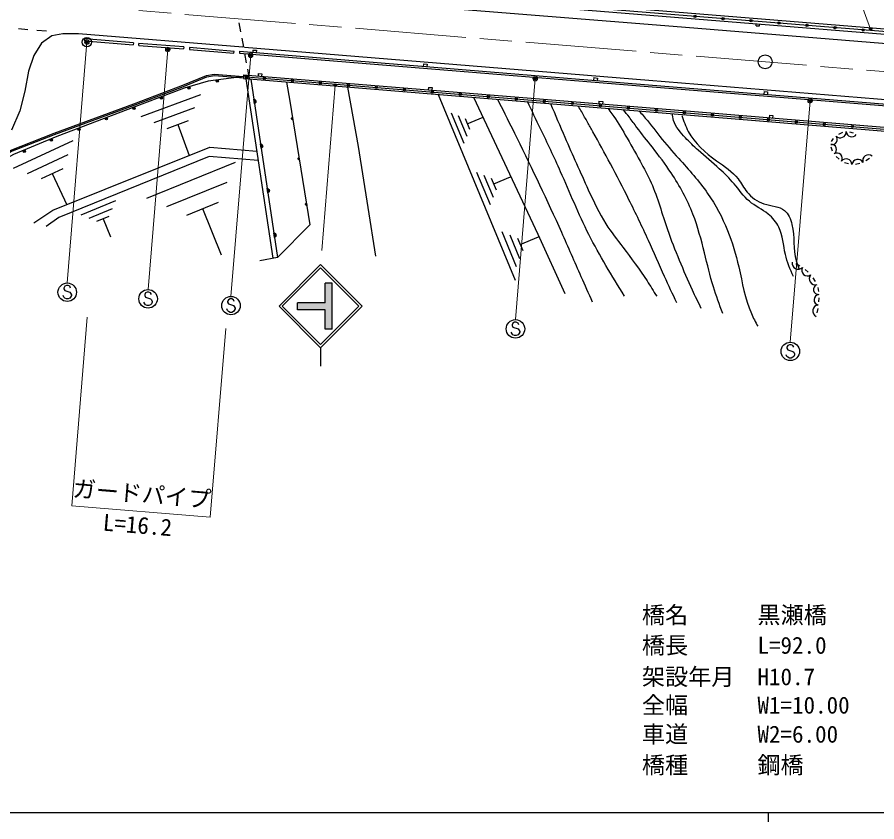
# Model space of a CAD drawing. Units: millimetres, scale not verified. Extents: x 40000 to 680000, y 20000 to 380000.
# Drawn here: x 86729 to 179745, y 204000 to 291048 of the extents above; entities that cross this region are included whole.
import ezdxf
from ezdxf.enums import TextEntityAlignment as Align

# ---------------------------------------------------------------- set-up
doc = ezdxf.new("R2010")
doc.units = ezdxf.units.MM
doc.header["$LTSCALE"] = 1000
doc.header["$PDMODE"] = 32
doc.header["$PDSIZE"] = 500
doc.linetypes.add('CHAIN', pattern=[18.5, 12, -1.5, 3.5, -1.5])
for name, color, linetype, lineweight in [('M-BGD', 7, 'Continuous', 25), ('M-BMK', 2, 'CHAIN', 13), ('M-BMK-SRVR', 3, 'Continuous', 25), ('M-STR-HTXT', 7, 'Continuous', 13), ('M-STR-STR1', 1, 'Continuous', 25), ('M-STR-STRC', 7, 'Continuous', 25), ('M-TTL-BAND', 7, 'Continuous', 25)]:
    doc.layers.add(name, color=color, linetype=linetype, lineweight=lineweight)
doc.styles.add('ＭＳ ゴシック', font='')
doc.styles.get('ＭＳ ゴシック').set_extended_font_data('MS Gothic')

msp = doc.modelspace()

# ---------------------------------------------------------------- hatches: boundary and pattern name
at = {"layer": 'M-STR-STRC'}
msp.add_hatch(color=256, dxfattribs=at).paths.add_polyline_path([(117061, 260156), (120061, 260156), (120061, 262281), (120811, 262281), (120811, 257281), (120061, 257281), (120061, 259406), (117061, 259406)])

# ---------------------------------------------------------------- linework, layer by layer
at = {"layer": 'M-BGD'}
for p, q in [((166680, 290132), (166694, 290311)), ((167059, 290108), (167073, 290280)), ((166680, 290132), (167059, 290108)), ((94040, 288492), (94056, 288691)), ((94040, 288492), (99290, 288067)), ((99306, 288266), (94056, 288691)), ((99306, 288266), (99290, 288067)), ((99885, 287987), (99900, 288186)), ((99885, 287987), (104737, 287625)), ((104752, 287825), (99900, 288186)), ((104752, 287825), (104737, 287625)), ((105376, 287753), (105359, 287554)), ((105359, 287554), (110177, 287141)), ((110194, 287341), (105376, 287753)), ((112229, 287489), (112209, 287241)), ((112229, 287489), (112614, 287468)), ((112614, 287468), (112593, 287210)), ((110177, 287141), (110194, 287341)), ((110802, 287356), (110786, 287157)), ((130693, 285995), (130671, 285731)), ((130693, 285995), (131080, 285967)), ((131080, 285967), (131058, 285699)), ((111234, 284815), (111202, 284416)), ((112810, 284960), (112787, 284688)), ((112810, 284960), (113194, 284930)), ((113194, 284930), (113172, 284657)), ((111202, 284416), (111835, 284364)), ((111482, 284393), (114396, 264978)), ((111994, 284351), (114890, 265052)), ((149109, 284519), (149084, 284224)), ((149109, 284519), (149516, 284470)), ((149516, 284470), (149493, 284191)), ((131224, 283454), (131202, 283186)), ((131224, 283454), (131620, 283431)), ((131620, 283431), (131597, 283154)), ((167550, 283019), (167527, 282724)), ((167550, 283019), (167929, 282983)), ((167929, 282983), (167905, 282693)), ((100156, 280318), (106589, 282670)), ((112419, 281716), (112351, 282171)), ((112382, 282165), (112448, 281730)), ((112476, 281745), (112413, 282160)), ((112448, 282135), (112501, 281779)), ((112526, 281813), (112482, 282110)), ((112519, 282065), (112548, 281867)), ((132278, 282697), (140625, 262609)), ((149680, 281951), (149658, 281681)), ((149680, 281951), (150092, 281929)), ((150092, 281929), (150069, 281648)), ((101561, 279665), (105936, 281264)), ((116439, 280026), (116426, 280104)), ((116436, 280137), (116459, 279998)), ((116482, 279982), (116452, 280160)), ((116469, 280178), (116504, 279970)), ((116525, 279964), (116487, 280191)), ((133705, 280714), (135067, 277436)), ((134447, 280407), (135373, 278178)), ((135190, 280101), (135680, 278921)), ((135435, 279511), (137137, 280218)), ((168126, 280462), (168102, 280165)), ((168126, 280462), (168487, 280425)), ((168487, 280425), (168463, 280136)), ((102967, 279012), (105283, 279858)), ((104125, 279435), (105348, 276090)), ((175632, 278395), (176070, 278593)), ((176777, 278659), (177196, 278532)), ((86315, 274703), (92799, 277716)), ((113144, 276891), (113075, 277346)), ((113106, 277341), (113172, 276905)), ((113200, 276920), (113138, 277335)), ((113172, 277310), (113225, 276954)), ((113250, 276988), (113206, 277285)), ((113243, 277240), (113273, 277042)), ((174845, 277585), (175068, 277942)), ((174966, 276568), (174817, 276972)), ((87835, 274147), (92244, 276197)), ((100755, 271467), (110347, 275355)), ((117147, 275682), (117134, 275761)), ((117144, 275793), (117167, 275655)), ((117190, 275638), (117160, 275816)), ((117177, 275834), (117212, 275627)), ((117233, 275620), (117195, 275847)), ((175658, 275680), (175341, 275992)), ((178944, 275772), (178566, 275503)), ((89354, 273592), (91689, 274677)), ((176691, 275168), (176256, 275310)), ((177917, 275215), (177430, 275126)), ((90521, 274135), (92088, 270763)), ((136441, 274295), (137899, 270785)), ((137235, 273966), (138227, 271580)), ((138030, 273638), (138555, 272375)), ((138293, 273007), (140117, 273765)), ((102912, 270554), (109434, 273198)), ((113868, 272066), (113800, 272521)), ((113831, 272516), (113896, 272081)), ((113924, 272095), (113862, 272510)), ((113896, 272485), (113949, 272129)), ((113975, 272163), (113930, 272460)), ((113967, 272415), (113997, 272217)), ((93657, 269680), (97411, 271201)), ((105069, 269642), (108522, 271041)), ((117950, 270751), (117937, 270829)), ((117947, 270862), (117970, 270723)), ((117993, 270707), (117963, 270885)), ((117980, 270903), (118015, 270695)), ((118036, 270689), (117998, 270916)), ((94501, 269323), (97053, 270357)), ((106795, 270342), (108817, 265354)), ((95345, 268966), (96696, 269513)), ((96021, 269240), (96812, 267288)), ((114592, 267241), (114524, 267696)), ((114555, 267691), (114620, 267256)), ((114648, 267270), (114586, 267685)), ((114620, 267660), (114674, 267304)), ((114699, 267338), (114654, 267635)), ((114691, 267590), (114721, 267392)), ((139163, 267864), (140736, 264078)), ((140021, 267510), (141091, 264936)), ((140878, 267156), (141445, 265793)), ((141161, 266475), (143130, 267293)), ((170974, 264385), (171400, 264165)), ((171977, 263768), (172315, 263455)), ((172835, 262845), (173093, 262437)), ((173351, 261793), (173436, 261375)), ((173470, 260705), (173442, 260264)), ((173347, 259549), (173267, 259072))]:
    msp.add_line(p, q, dxfattribs=at)
for points in [[(210089, 286812), (157871, 291022), (109386, 294993)], [(110786, 287157), (155018, 283538), (203506, 279604)], [(110802, 287356), (155034, 283738), (203522, 279803)], [(76707, 270080), (81412, 273423), (83966, 275239), (85964, 276640), (90714, 278506), (99349, 281669), (104662, 283678), (107202, 284738), (108060, 284900), (111220, 284634)], [(76794, 269957), (81498, 273301), (84052, 275116), (86035, 276506), (90767, 278366), (99402, 281529), (104718, 283539), (107245, 284593), (108068, 284749), (111208, 284485)], [(111234, 284815), (154797, 281262), (211961, 276551)], [(115853, 284037), (116221, 281956), (118398, 268591), (114890, 265052), (112998, 264684)], [(125546, 265195), (124706, 270442), (123649, 277068), (122498, 283495)], [(136120, 282384), (143080, 267566), (145998, 261157)], [(88522, 268784), (90599, 270161), (107569, 276974), (112658, 276556)], [(112810, 275540), (107488, 275977), (91234, 269389), (89852, 268417)]]:
    msp.add_lwpolyline(points, dxfattribs=at)
for points in [[(112319, 282186), (112381, 282175), (112435, 282153), (112492, 282111), (112529, 282066), (112557, 282010), (112569, 281931), (112558, 281868), (112536, 281814), (112494, 281758), (112449, 281720), (112393, 281692)], [(116546, 279957), (116515, 279962), (116488, 279973), (116459, 279994), (116440, 280016), (116426, 280044), (116419, 280083), (116424, 280114), (116435, 280141), (116455, 280170), (116477, 280189), (116505, 280204)], [(113043, 277361), (113105, 277351), (113159, 277328), (113216, 277286), (113253, 277241), (113282, 277185), (113293, 277106), (113283, 277043), (113260, 276990), (113218, 276933), (113173, 276896), (113117, 276867)], [(117254, 275614), (117223, 275619), (117196, 275629), (117167, 275650), (117148, 275672), (117134, 275700), (117127, 275740), (117132, 275771), (117143, 275798), (117163, 275827), (117185, 275846), (117213, 275860)], [(113767, 272537), (113829, 272526), (113883, 272503), (113940, 272461), (113977, 272416), (114006, 272360), (114018, 272281), (114007, 272219), (113984, 272165), (113942, 272108), (113897, 272071), (113841, 272042)], [(118058, 270682), (118026, 270687), (117999, 270698), (117970, 270719), (117952, 270741), (117937, 270769), (117930, 270808), (117935, 270839), (117946, 270866), (117966, 270895), (117989, 270914), (118017, 270929)], [(114491, 267712), (114553, 267701), (114607, 267679), (114664, 267637), (114701, 267592), (114730, 267535), (114742, 267456), (114731, 267394), (114709, 267340), (114667, 267283), (114622, 267246), (114565, 267217)]]:
    msp.add_lwpolyline(points, close=True, dxfattribs=at)
for centre, radius, start, end in [((174919, 277821), 553, 255.15043, 42.06985), ((175790, 278643), 645, 224.46162, 2.57878), ((177023, 278696), 590, 182.26916, 326.07392), ((174831, 276737), 552, 302.78711, 95.66215), ((175428, 275767), 587, 330.40803, 120.4565), ((176434, 275117), 613, 0.12265, 143.93946), ((177688, 275009), 650, 30.138, 170.33414), ((178839, 275534), 622, 50.97192, 198.64793), ((171237, 264423), 647, 168.85208, 316.03589), ((172249, 263683), 618, 151.90729, 302.61437), ((173098, 262753), 658, 141.5694, 282.90946), ((173459, 261596), 558, 112.55508, 270.75303), ((173534, 260465), 576, 96.75712, 256.5118), ((173438, 259271), 635, 93.41216, 248.05699)]:
    msp.add_arc(centre, radius, start, end, dxfattribs=at)
for points, knots in [([(138708, 282173), (139404, 280780), (140100, 279387), (140789, 277990), (142452, 274621), (144078, 271231), (145615, 267802), (146331, 266203), (147028, 264596), (147734, 262992), (148135, 262082), (148538, 261173), (148942, 260264)], [0, 0, 0, 0, 1, 1, 1, 2, 2, 2, 3, 3, 3, 4, 4, 4, 4]), ([(152434, 260881), (151088, 263066), (149741, 265251), (148590, 267536), (147473, 269752), (146539, 272061), (145528, 274331), (144833, 275892), (144101, 277435), (143360, 278973), (142888, 279953), (142411, 280931), (141935, 281910)], [0, 0, 0, 0, 1, 1, 1, 2, 2, 2, 3, 3, 3, 4, 4, 4, 4]), ([(144440, 281705), (144951, 280488), (145461, 279270), (145985, 278059), (146809, 276156), (147664, 274271), (148528, 272378), (149106, 271112), (149688, 269843), (150434, 268676), (150993, 267800), (151640, 266979), (152275, 266152), (153185, 264968), (154071, 263770), (154883, 262522), (155241, 261973), (155584, 261414), (155927, 260855)], [0, 0, 0, 0, 1, 1, 1, 2, 2, 2, 3, 3, 3, 4, 4, 4, 5, 5, 5, 6, 6, 6, 6]), ([(158101, 260143), (157654, 261091), (157207, 262039), (156774, 262993), (156186, 264290), (155624, 265599), (155035, 266895), (154362, 268377), (153655, 269844), (152927, 271299), (152275, 272603), (151604, 273896), (150920, 275182), (150298, 276348), (149667, 277508), (149024, 278662), (148833, 279006), (148640, 279348), (148446, 279690), (148237, 280060), (148026, 280429), (147811, 280795), (147694, 280995), (147575, 281195), (147457, 281394)], [0, 0, 0, 0, 1, 1, 1, 2, 2, 2, 3, 3, 3, 4, 4, 4, 5, 5, 5, 6, 6, 6, 7, 7, 7, 8, 8, 8, 8]), ([(150630, 281200), (150785, 281000), (150939, 280800), (151088, 280596), (151618, 279866), (152074, 279083), (152526, 278300), (153069, 277361), (153607, 276423), (154130, 275475), (154551, 274709), (154970, 273940), (155324, 273145), (156047, 271517), (156505, 269779), (157084, 268089), (157473, 266960), (157919, 265855), (158375, 264752), (158817, 263684), (159268, 262619), (159753, 261570), (160064, 260896), (160389, 260228), (160714, 259561)], [0, 0, 0, 0, 1, 1, 1, 2, 2, 2, 3, 3, 3, 4, 4, 4, 5, 5, 5, 6, 6, 6, 7, 7, 7, 8, 8, 8, 8]), ([(163073, 258998), (162720, 259947), (162367, 260896), (162069, 261862), (161695, 263075), (161407, 264314), (161100, 265550), (160750, 266964), (160375, 268375), (159850, 269730), (159247, 271299), (158432, 272791), (157499, 274193), (156861, 275155), (156169, 276076), (155459, 276982), (154897, 277692), (154328, 278393), (153787, 279116), (153513, 279483), (153245, 279855), (152968, 280220), (152752, 280504), (152531, 280784), (152309, 281064)], [0, 0, 0, 0, 1, 1, 1, 2, 2, 2, 3, 3, 3, 4, 4, 4, 5, 5, 5, 6, 6, 6, 7, 7, 7, 8, 8, 8, 8]), ([(153979, 280927), (154140, 280756), (154301, 280586), (154457, 280410), (155103, 279685), (155667, 278888), (156272, 278128), (156918, 277314), (157612, 276542), (158313, 275771), (159402, 274546), (160505, 273328), (161441, 271984), (162308, 270744), (163031, 269395), (163582, 267986), (164099, 266704), (164490, 265380), (164804, 264028), (165200, 262325), (165472, 260578), (166170, 258993), (166379, 258521), (166625, 258062), (166871, 257604)], [0, 0, 0, 0, 1, 1, 1, 2, 2, 2, 3, 3, 3, 4, 4, 4, 5, 5, 5, 6, 6, 6, 7, 7, 7, 8, 8, 8, 8]), ([(170715, 262988), (170379, 263769), (170043, 264550), (169849, 265381), (169618, 266371), (169589, 267433), (169149, 268333), (168883, 268876), (168467, 269360), (167986, 269750), (167346, 270271), (166574, 270612), (165955, 271132), (165309, 271662), (164836, 272385), (164294, 273035), (163801, 273613), (163265, 274148), (162703, 274655), (161964, 275346), (161178, 275983), (160413, 276652), (159937, 277082), (159483, 277530), (159032, 278007), (158503, 278568), (157979, 279170), (157751, 279885), (157674, 280125), (157631, 280378), (157588, 280631)], [0, 0, 0, 0, 1, 1, 1, 2, 2, 2, 3, 3, 3, 4, 4, 4, 5, 5, 5, 6, 6, 6, 7, 7, 7, 8, 8, 8, 9, 9, 9, 10, 10, 10, 10]), ([(158630, 280409), (158840, 279820), (159050, 279230), (159342, 278689), (160034, 277406), (161187, 276396), (162408, 275513), (163252, 274903), (164129, 274353), (164739, 273546), (165087, 273099), (165344, 272569), (165712, 272135), (166178, 271559), (166799, 271105), (167538, 270868), (168310, 270613), (169214, 270610), (169771, 270137), (170185, 269797), (170418, 269207), (170555, 268625), (170874, 267273), (170680, 265959), (171015, 264701), (171091, 264417), (171194, 264137), (171296, 263856)], [0, 0, 0, 0, 1, 1, 1, 2, 2, 2, 3, 3, 3, 4, 4, 4, 5, 5, 5, 6, 6, 6, 7, 7, 7, 8, 8, 8, 9, 9, 9, 9])]:
    msp.add_open_spline(points, degree=3, knots=knots, dxfattribs=at)
at = {"layer": 'M-BMK'}
msp.add_line((68003, 294372), (215095, 282333), dxfattribs=at)
at = {"layer": 'M-BMK-SRVR'}
msp.add_circle((167670, 286214), 750, dxfattribs=at)
at = {"layer": 'M-STR-HTXT'}
for p, q in [((179076, 289765), (172508, 307343)), ((94274, 288345), (92142, 262296)), ((103022, 287554), (100896, 261579)), ((111994, 286931), (109859, 260846)), ((121152, 283709), (119686, 265794)), ((142782, 284412), (140647, 258326)), ((172523, 282000), (170386, 255892)), ((94305, 258611), (92632, 238175)), ((109295, 257385), (107622, 236948)), ((92632, 238175), (107622, 236948))]:
    msp.add_line(p, q, dxfattribs=at)
for centre, radius in [((94274, 288345), 150), ((94274, 288345), 120), ((94274, 288345), 90), ((94274, 288345), 60), ((94274, 288345), 30), ((94274, 288345), 20), ((103022, 287554), 150), ((103022, 287554), 120), ((103022, 287554), 90), ((103022, 287554), 60), ((103022, 287554), 30), ((103022, 287554), 20), ((111994, 286931), 150), ((111994, 286931), 120), ((111994, 286931), 90), ((111994, 286931), 60), ((111994, 286931), 30), ((111994, 286931), 20), ((142782, 284412), 150), ((142782, 284412), 120), ((142782, 284412), 90), ((142782, 284412), 60), ((142782, 284412), 30), ((142782, 284412), 20), ((172523, 282000), 150), ((172523, 282000), 120), ((172523, 282000), 90), ((172523, 282000), 60), ((172523, 282000), 30), ((172523, 282000), 20)]:
    msp.add_circle(centre, radius, dxfattribs=at)
for p in [(94274, 288345), (103022, 287554), (111994, 286931), (142782, 284412), (172523, 282000)]:
    msp.add_point(p, dxfattribs=at)
at = {"layer": 'M-STR-STR1'}
for p, q in [((110719, 290455), (110899, 289472)), ((111025, 288783), (111205, 287799)), ((111332, 287111), (111512, 286127)), ((111638, 285439), (111835, 284364))]:
    msp.add_line(p, q, dxfattribs=at)
for points in [[(109784, 295562), (157920, 291620), (201481, 288108)], [(111835, 284364), (154765, 280863), (203512, 276846)]]:
    msp.add_lwpolyline(points, dxfattribs=at)
at = {"layer": 'M-STR-STRC'}
for p, q in [((87870, 289699), (86876, 289778)), ((89912, 289531), (88863, 289620)), ((115062, 259782), (119562, 264282)), ((124062, 259782), (119562, 264282)), ((115416, 259782), (119562, 263929)), ((123709, 259782), (119562, 263929)), ((91870, 261932), (91779, 261750)), ((91779, 261750), (91779, 261659)), ((91779, 261659), (91870, 261477)), ((92051, 262023), (91870, 261932)), ((91870, 261477), (92415, 261296)), ((92233, 262023), (92051, 262023)), ((92415, 261932), (92233, 262023)), ((92506, 261750), (92415, 261932)), ((120811, 262281), (120061, 262281)), ((120061, 260156), (120061, 262281)), ((120811, 257281), (120811, 262281)), ((91779, 260750), (91688, 260932)), ((91870, 260659), (91779, 260750)), ((92051, 260568), (91870, 260659)), ((92233, 260568), (92051, 260568)), ((92415, 260659), (92233, 260568)), ((92415, 261296), (92506, 261205)), ((92506, 260750), (92415, 260659)), ((92506, 261205), (92597, 261023)), ((92597, 260932), (92506, 260750)), ((92597, 261023), (92597, 260932)), ((100623, 261215), (100532, 261034)), ((100532, 261034), (100532, 260943)), ((100532, 260943), (100623, 260761)), ((100805, 261306), (100623, 261215)), ((100623, 260761), (101169, 260579)), ((100987, 261306), (100805, 261306)), ((101169, 261215), (100987, 261306)), ((101260, 261034), (101169, 261215)), ((101169, 260579), (101260, 260488)), ((101260, 260488), (101351, 260306)), ((109586, 260482), (109495, 260300)), ((109768, 260573), (109586, 260482)), ((109950, 260573), (109768, 260573)), ((110132, 260482), (109950, 260573)), ((110222, 260300), (110132, 260482)), ((100532, 260034), (100441, 260215)), ((100623, 259943), (100532, 260034)), ((100805, 259852), (100623, 259943)), ((100987, 259852), (100805, 259852)), ((101169, 259943), (100987, 259852)), ((101260, 260034), (101169, 259943)), ((101351, 260215), (101260, 260034)), ((101351, 260306), (101351, 260215)), ((109495, 260300), (109495, 260209)), ((109495, 260209), (109586, 260027)), ((109586, 260027), (110132, 259846)), ((110132, 259846), (110222, 259755)), ((110222, 259755), (110313, 259573)), ((110313, 259573), (110313, 259482)), ((115062, 259782), (119562, 255281)), ((115416, 259782), (119562, 255635)), ((117061, 259406), (117061, 260156)), ((120061, 260156), (117061, 260156)), ((119562, 255635), (123709, 259782)), ((119562, 255282), (124062, 259782)), ((109495, 259300), (109404, 259482)), ((109586, 259209), (109495, 259300)), ((109768, 259118), (109586, 259209)), ((109950, 259118), (109768, 259118)), ((110132, 259209), (109950, 259118)), ((110222, 259300), (110132, 259209)), ((110313, 259482), (110222, 259300)), ((120061, 259406), (117061, 259406)), ((120061, 257281), (120061, 259406)), ((140374, 257962), (140283, 257780)), ((140283, 257780), (140283, 257689)), ((140283, 257689), (140374, 257507)), ((140556, 258053), (140374, 257962)), ((140738, 258053), (140556, 258053)), ((140920, 257962), (140738, 258053)), ((141011, 257780), (140920, 257962)), ((120811, 257281), (120061, 257281)), ((140283, 256780), (140193, 256962)), ((140374, 256689), (140283, 256780)), ((140374, 257507), (140920, 257326)), ((140920, 257326), (141011, 257235)), ((141011, 256780), (140920, 256689)), ((141011, 257235), (141102, 257053)), ((141102, 256962), (141011, 256780)), ((141102, 257053), (141102, 256962)), ((140556, 256598), (140374, 256689)), ((140738, 256598), (140556, 256598)), ((140920, 256689), (140738, 256598)), ((119562, 255281), (119562, 253281)), ((170113, 255528), (170022, 255346)), ((170022, 255346), (170022, 255255)), ((170022, 255255), (170113, 255073)), ((170295, 255619), (170113, 255528)), ((170113, 255073), (170659, 254892)), ((170477, 255619), (170295, 255619)), ((170659, 255528), (170477, 255619)), ((170750, 255346), (170659, 255528)), ((170659, 254892), (170750, 254801)), ((170022, 254346), (169932, 254528)), ((170113, 254255), (170022, 254346)), ((170295, 254164), (170113, 254255)), ((170477, 254164), (170295, 254164)), ((170659, 254255), (170477, 254164)), ((170750, 254346), (170659, 254255)), ((170750, 254801), (170841, 254619)), ((170841, 254528), (170750, 254346)), ((170841, 254619), (170841, 254528))]:
    msp.add_line(p, q, dxfattribs=at)
for points in [[(210114, 287111), (157896, 291321), (110035, 295241)], [(201660, 286457), (157718, 290039), (110253, 293870)], [(111153, 287801), (93349, 289260), (91652, 289262), (90462, 289019), (89366, 288256), (88529, 286901), (87965, 285195), (87571, 283049), (87028, 280914), (86106, 278828)], [(111340, 287794), (155072, 284231), (202780, 280352)], [(111527, 284660), (107382, 284134), (104812, 283358), (99465, 281358), (91004, 278147), (86326, 276198), (84205, 274987), (81649, 273107), (76842, 269688)], [(111527, 284660), (111606, 284670), (111657, 284667), (111720, 284645), (111764, 284620), (111799, 284584), (111836, 284528), (111852, 284480), (111856, 284450)], [(111972, 284554), (154781, 281063), (211944, 276351)]]:
    msp.add_lwpolyline(points, dxfattribs=at)
for centre, radius in [((160072, 291146), 125), ((163105, 290901), 125), ((163105, 290901), 75), ((163105, 290901), 25), ((166138, 290657), 125), ((166138, 290657), 75), ((166138, 290657), 25), ((169171, 290412), 125), ((169171, 290412), 75), ((169171, 290412), 25), ((172203, 290168), 125), ((172203, 290168), 75), ((172203, 290168), 25), ((175236, 289923), 125), ((175236, 289923), 75), ((175236, 289923), 25), ((178269, 289679), 125), ((178269, 289679), 75), ((178269, 289679), 25), ((179076, 289765), 125), ((179076, 289765), 100), ((179076, 289765), 75), ((179076, 289765), 50), ((179076, 289765), 25), ((179076, 289765), 10), ((94274, 288345), 500), ((111543, 284536), 125), ((108384, 284135), 125), ((108384, 284135), 75), ((108384, 284135), 25), ((111543, 284536), 75), ((111543, 284536), 25), ((113487, 284430), 125), ((113487, 284430), 75), ((113487, 284430), 25), ((116517, 284183), 125), ((116517, 284183), 75), ((116517, 284183), 25), ((119546, 283936), 125), ((119546, 283936), 75), ((119546, 283936), 25), ((121152, 283709), 125), ((121152, 283709), 100), ((121152, 283709), 75), ((121152, 283709), 50), ((121152, 283709), 25), ((121152, 283709), 10), ((122576, 283689), 125), ((122576, 283689), 75), ((122576, 283689), 25), ((105323, 283381), 125), ((105323, 283381), 75), ((105323, 283381), 25), ((125606, 283442), 125), ((125606, 283442), 75), ((125606, 283442), 25), ((128635, 283195), 125), ((128635, 283195), 75), ((128635, 283195), 25), ((131665, 282948), 125), ((131665, 282948), 75), ((131665, 282948), 25), ((134694, 282701), 125), ((134694, 282701), 75), ((102338, 282299), 125), ((102338, 282299), 75), ((102338, 282299), 25), ((134694, 282701), 25), ((137724, 282454), 125), ((137724, 282454), 75), ((137724, 282454), 25), ((140753, 282207), 125), ((140753, 282207), 75), ((140753, 282207), 25), ((143783, 281960), 125), ((143783, 281960), 75), ((143783, 281960), 25), ((99357, 281183), 125), ((99357, 281183), 75), ((99357, 281183), 25), ((146813, 281713), 125), ((146813, 281713), 75), ((146813, 281713), 25), ((149842, 281465), 125), ((149842, 281465), 75), ((149842, 281465), 25), ((152872, 281218), 125), ((152872, 281218), 75), ((152872, 281218), 25), ((155901, 280970), 125), ((155901, 280970), 75), ((155901, 280970), 25), ((96381, 280054), 125), ((96381, 280054), 75), ((96381, 280054), 25), ((158931, 280721), 125), ((158931, 280721), 75), ((158931, 280721), 25), ((161960, 280471), 125), ((161960, 280471), 75), ((161960, 280471), 25), ((164989, 280221), 125), ((164989, 280221), 75), ((164989, 280221), 25), ((168019, 279972), 125), ((168019, 279972), 75), ((168019, 279972), 25), ((93404, 278924), 125), ((171048, 279722), 125), ((171048, 279722), 75), ((171048, 279722), 25), ((174077, 279472), 125), ((174077, 279472), 75), ((174077, 279472), 25), ((177107, 279223), 125), ((177107, 279223), 75), ((177107, 279223), 25), ((93404, 278924), 75), ((93404, 278924), 25), ((90439, 277776), 125), ((90439, 277776), 75), ((90439, 277776), 25), ((87501, 276552), 125), ((87501, 276552), 75), ((87501, 276552), 25), ((92142, 261296), 1000), ((100896, 260579), 1000), ((109859, 259846), 1000), ((140647, 257326), 1000), ((170386, 254892), 1000)]:
    msp.add_circle(centre, radius, dxfattribs=at)
at = {"layer": 'M-TTL-BAND'}
for p, q in [((40000, 205000), (579000, 205000)), ((168000, 205000), (168000, 204000))]:
    msp.add_line(p, q, dxfattribs=at)

# ---------------------------------------------------------------- texts
at = {"layer": 'M-STR-HTXT', "style": 'ＭＳ ゴシック'}
for s, p in [('ガードパイプ', (100106, 238019)), ('L=16.2', (99629, 234657))]:
    msp.add_text(s, height=1833, rotation=355.321, dxfattribs=at).set_placement(p, align=Align.BOTTOM_CENTER)
for s, p in [('橋名\u3000\u3000\u3000黒瀬橋', (154330, 224913)), ('橋長\u3000\u3000\u3000L=92.0', (154330, 221631)), ('架設年月\u3000H10.7', (154330, 218226)), ('全幅\u3000\u3000\u3000W1=10.00', (154330, 215156)), ('車道\u3000\u3000\u3000W2=6.00', (154330, 212014)), ('橋種\u3000\u3000\u3000鋼橋', (154330, 208679))]:
    msp.add_text(s, height=1833, dxfattribs=at).set_placement(p, align=Align.BOTTOM_LEFT)

doc.saveas('drawing.dxf')
